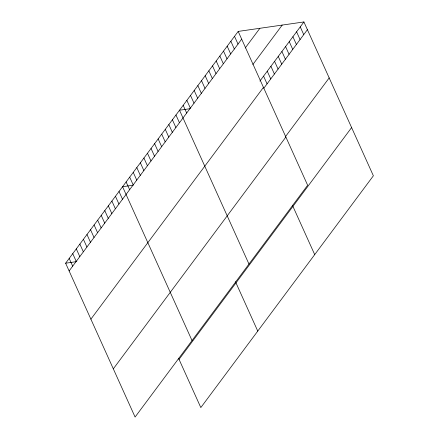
<?xml version="1.0" encoding="UTF-8"?>
<svg xmlns="http://www.w3.org/2000/svg" width="439" height="439" viewBox="0 0 439 439"><rect width="100%" height="100%" fill="white"/><g stroke="black" fill="none" stroke-linecap="round" stroke-linejoin="round"><path stroke-width="0.66" d="M238.185 31.416L307.646 185.253L135.086 417.05L65.625 263.213L238.185 31.416L303.914 21.95L373.375 175.787L200.815 407.584L178.514 358.191M69.121 270.951L241.68 39.159M245.209 47.994L259.877 28.294M252.886 64.478L282.222 25.072M259.91 81.056L303.914 21.95M90.889 319.164L263.449 87.366M263.812 88.25L307.41 29.693M285.174 137.012L329.179 77.901M113.317 368.837L285.877 137.039M179.046 359.371L351.606 127.579M190.032 108.713L179.513 110.227L248.973 264.064M133.088 185.203L122.569 186.718L192.03 340.56M65.625 263.213L76.798 261.6M300.249 26.878L303.739 34.615M296.577 31.8L300.073 39.543M292.912 36.728L296.407 44.471M289.246 41.65L292.742 49.393M285.58 46.578L289.076 54.321M281.909 51.506L285.405 59.243M278.244 56.428L281.739 64.171M274.578 61.356L278.074 69.099M270.912 66.284L274.408 74.021M267.247 71.206L270.737 78.949M263.576 76.134L267.071 83.871M234.519 36.338L238.015 44.081M230.854 41.266L234.344 49.009M227.182 46.194L230.678 53.931M223.517 51.116L227.012 58.859M292.401 205.205L314.703 254.598M219.851 56.044L223.347 63.787M216.186 60.972L219.681 68.709M212.514 65.894L216.01 73.637M208.849 70.822L212.344 78.559M205.183 75.744L208.679 83.487M201.517 80.672L205.013 88.415M197.852 85.6L201.342 93.337M194.181 90.522L197.676 98.265M190.515 95.45L194.011 103.192M186.849 100.372L190.345 108.115M183.184 105.3L186.679 113.042M175.957 115.007L179.452 122.75M172.395 119.787L175.891 127.529M168.839 124.566L172.335 132.309M235.458 281.695L257.759 331.094M165.278 129.351L168.774 137.089M161.722 134.131L165.218 141.868M158.161 138.911L161.656 146.653M154.599 143.69L158.095 151.433M151.043 148.47L154.539 156.213M147.482 153.255L150.978 160.992M143.926 158.035L147.422 165.777M140.365 162.814L143.86 170.557M136.809 167.594L140.304 175.337M133.247 172.379L136.743 180.116M129.686 177.158L133.182 184.896M126.13 181.938L129.626 189.681M119.013 191.497L122.508 199.24M115.452 196.282L118.947 204.02M111.896 201.062L115.391 208.805M108.334 205.842L111.83 213.584M104.778 210.621L108.268 218.364M101.217 215.401L104.712 223.144M97.656 220.186L101.151 227.923M94.1 224.966L97.595 232.708M90.538 229.745L94.034 237.488M86.982 234.525L90.478 242.268M83.421 239.31L86.917 247.047M79.865 244.089L83.355 251.827M76.304 248.869L79.799 256.612M72.742 253.649L76.238 261.392M69.186 258.428L72.682 266.171"/></g></svg>
